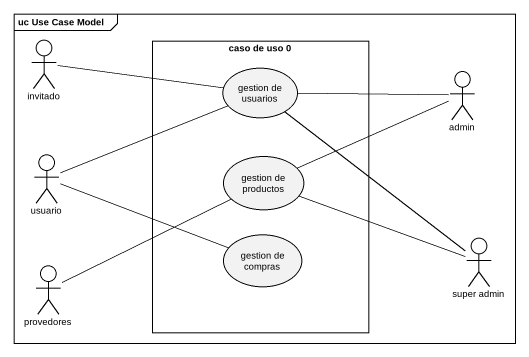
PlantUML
@startuml
mainframe uc Use Case Model
actor invitado
rectangle "caso de uso 0" as caso_de_uso_0 {
  usecase "gestion de usuarios" as gestion_de_usuarios
  usecase "gestion de productos" as gestion_de_productos
  usecase "gestion de compras" as gestion_de_compras
}
actor admin
actor usuario
actor "super admin" as super_admin
actor provedores
invitado -right- gestion_de_usuarios
admin -left- gestion_de_usuarios
admin -left- gestion_de_productos
usuario -right- gestion_de_usuarios
usuario -right- gestion_de_compras
super_admin -up- gestion_de_usuarios
super_admin -left- gestion_de_productos
provedores -right- gestion_de_productos
@enduml
